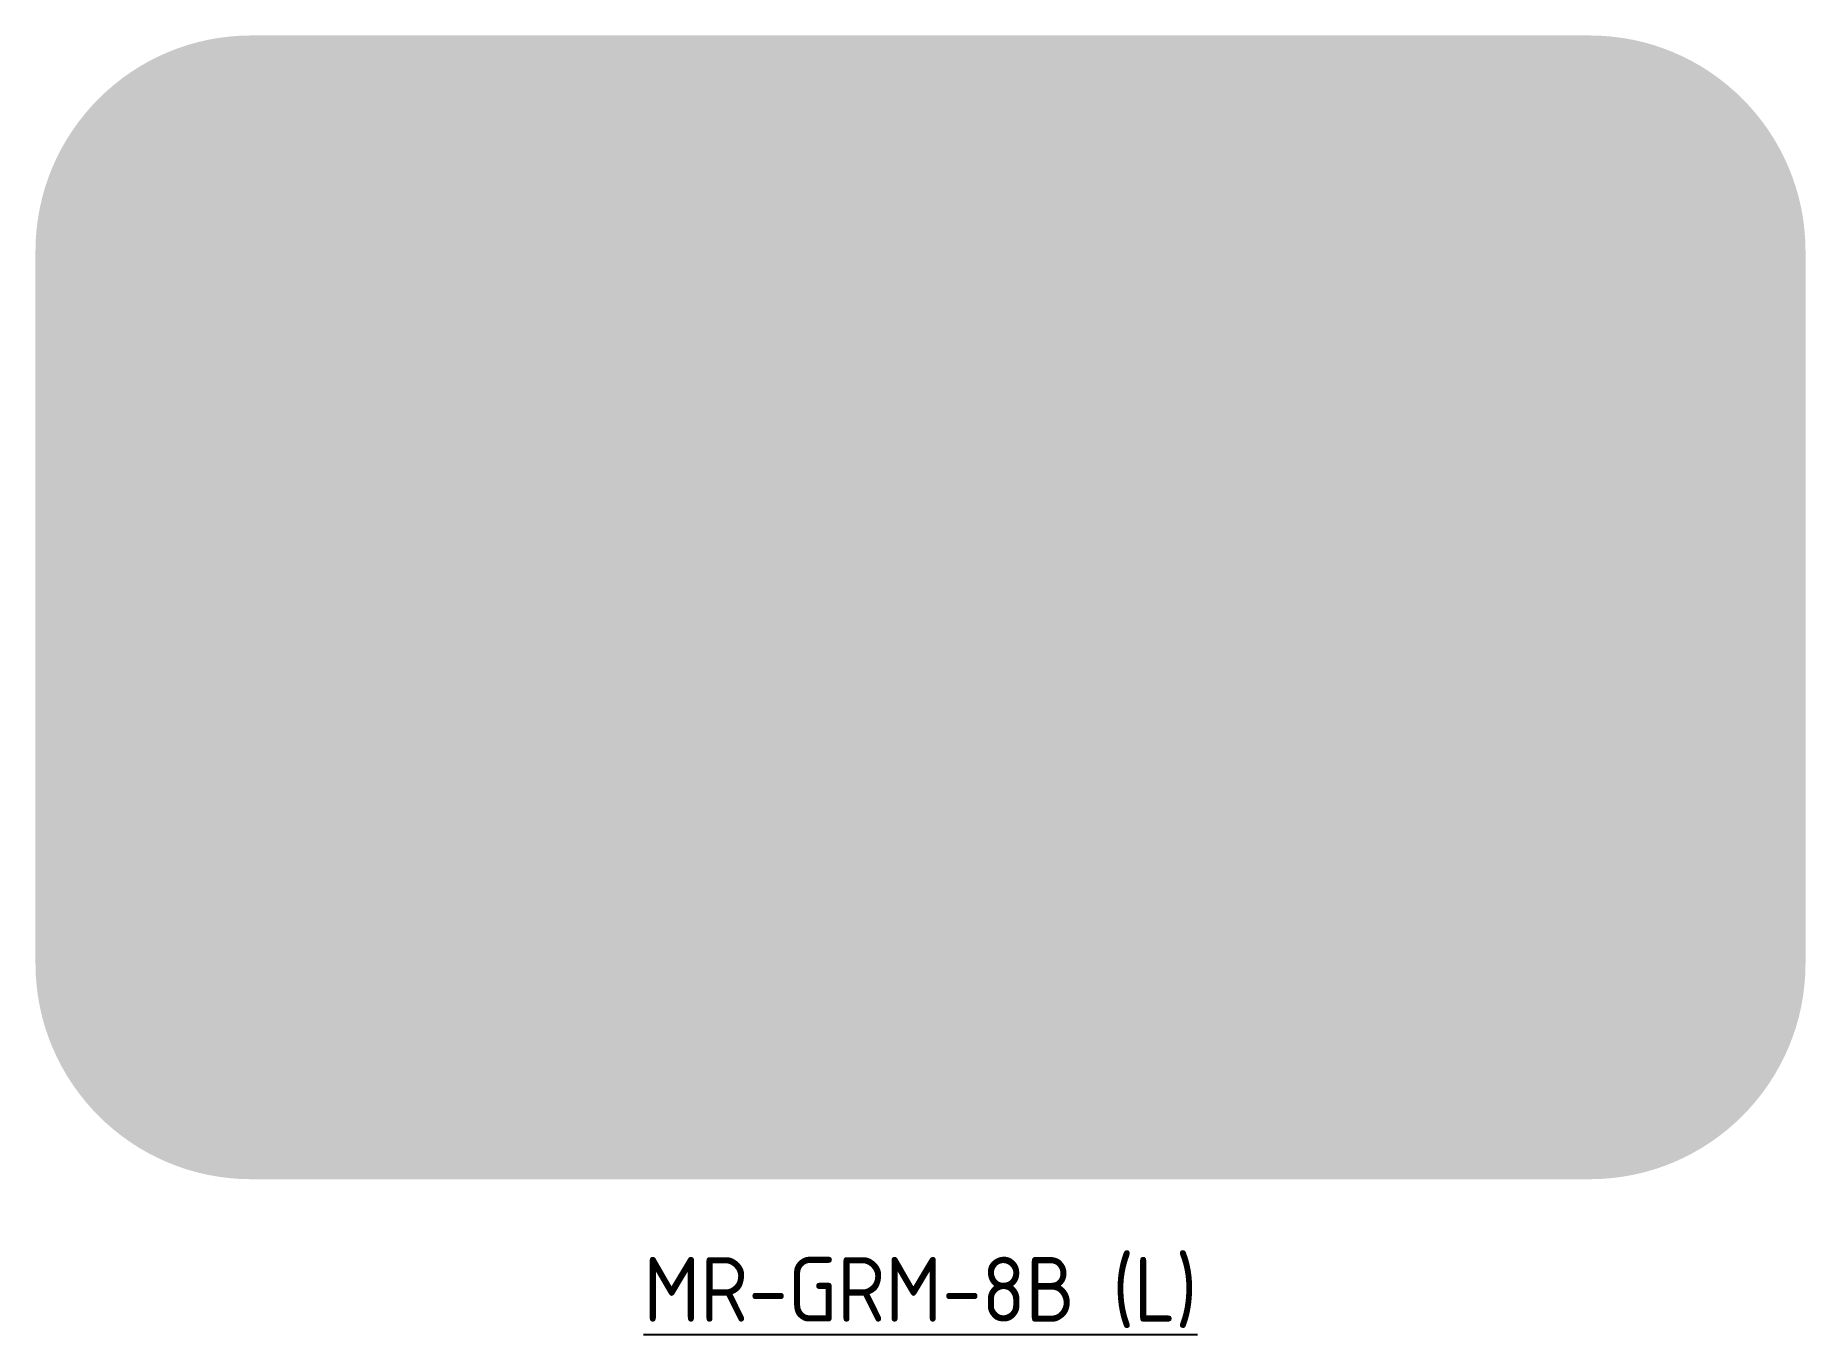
# Model space of a CAD drawing. Extents: x -41 to 41, y -7.2 to 53.
import ezdxf

# ---------------------------------------------------------------- set-up
doc = ezdxf.new("R2010")
doc.units = 0
doc.layers.add('_GREEN-ST', color=96, linetype='Continuous')
doc.layers.add('T35', color=3, linetype='Continuous')
doc.layers.add('_YELLOW', color=7, linetype='Continuous', true_color=0xfedb00)
doc.styles.add('T35', font='isocp2.shx', dxfattribs={"height": 3.5})

msp = doc.modelspace()

# ---------------------------------------------------------------- hatches: boundary and pattern name
at = {"layer": '_GREEN-ST'}
h = msp.add_hatch(color=256, dxfattribs=at)
h.dxf.hatch_style = 1
edge = h.paths.add_edge_path(flags=16)
edge.add_line((23.5, 30.5), (-8.5, 29.5))
edge.add_line((-8.5, 29.5), (-6.531, 38.03))
edge.add_arc((-7.7, 38.3), 1.2, 347.00048, 488.94581)
edge.add_line((-8.454, 39.233), (-23.054, 27.433))
edge.add_arc((-22.3, 26.5), 1.2, 488.94581, 591.05419)
edge.add_line((-23.054, 25.567), (-8.454, 13.767))
edge.add_arc((-7.7, 14.7), 1.2, 231.05419, 372.99952)
edge.add_line((-6.531, 14.97), (-8.5, 23.5))
edge.add_line((-8.5, 23.5), (23.5, 22.5))
edge.add_line((23.5, 22.5), (23.5, 30.5))
edge = h.paths.add_edge_path()
edge.add_arc((31, 43), 5.2, 360, 450)
edge.add_line((31, 48.2), (-31, 48.2))
edge.add_arc((-31, 43), 5.2, 450, 540)
edge.add_line((-36.2, 43), (-36.2, 10))
edge.add_arc((-31, 10), 5.2, 540, 630)
edge.add_line((-31, 4.8), (31, 4.8))
edge.add_arc((31, 10), 5.2, 270, 360)
edge.add_line((36.2, 10), (36.2, 43))
at = {"layer": '_YELLOW'}
h = msp.add_hatch(color=256, dxfattribs=at)
h.dxf.hatch_style = 1
edge = h.paths.add_edge_path(flags=16)
edge.add_arc((31, 43), 5.2, 360, 450)
edge.add_line((31, 48.2), (-31, 48.2))
edge.add_arc((-31, 43), 5.2, 450, 540)
edge.add_line((-36.2, 43), (-36.2, 10))
edge.add_arc((-31, 10), 5.2, 540, 630)
edge.add_line((-31, 4.8), (31, 4.8))
edge.add_arc((31, 10), 5.2, 270, 360)
edge.add_line((36.2, 10), (36.2, 43))
edge = h.paths.add_edge_path()
edge.add_arc((31, 43), 10, 360, 450)
edge.add_line((31, 53), (-31, 53))
edge.add_arc((-31, 43), 10, 450, 540)
edge.add_line((-41, 43), (-41, 10))
edge.add_arc((-31, 10), 10, 540, 630)
edge.add_line((-31, 0), (31, 0))
edge.add_arc((31, 10), 10, 270, 360)
edge.add_line((41, 10), (41, 43))
h = msp.add_hatch(color=256, dxfattribs=at)
h.dxf.hatch_style = 1
edge = h.paths.add_edge_path()
edge.add_line((23.5, 30.5), (-8.5, 29.5))
edge.add_line((-8.5, 29.5), (-6.531, 38.03))
edge.add_arc((-7.7, 38.3), 1.2, 347.00048, 488.94581)
edge.add_line((-8.454, 39.233), (-23.054, 27.433))
edge.add_arc((-22.3, 26.5), 1.2, 488.94581, 591.05419)
edge.add_line((-23.054, 25.567), (-8.454, 13.767))
edge.add_arc((-7.7, 14.7), 1.2, 231.05419, 372.99952)
edge.add_line((-6.531, 14.97), (-8.5, 23.5))
edge.add_line((-8.5, 23.5), (23.5, 22.5))
edge.add_line((23.5, 22.5), (23.5, 30.5))

# ---------------------------------------------------------------- texts
at = {"layer": 'T35', "insert": (0, -3.6), "char_height": 3, "attachment_point": 2, "style": 'T35'}
msp.add_mtext('{\\LMR-GRM-8B (L)}', dxfattribs=at)

doc.saveas('drawing.dxf')
